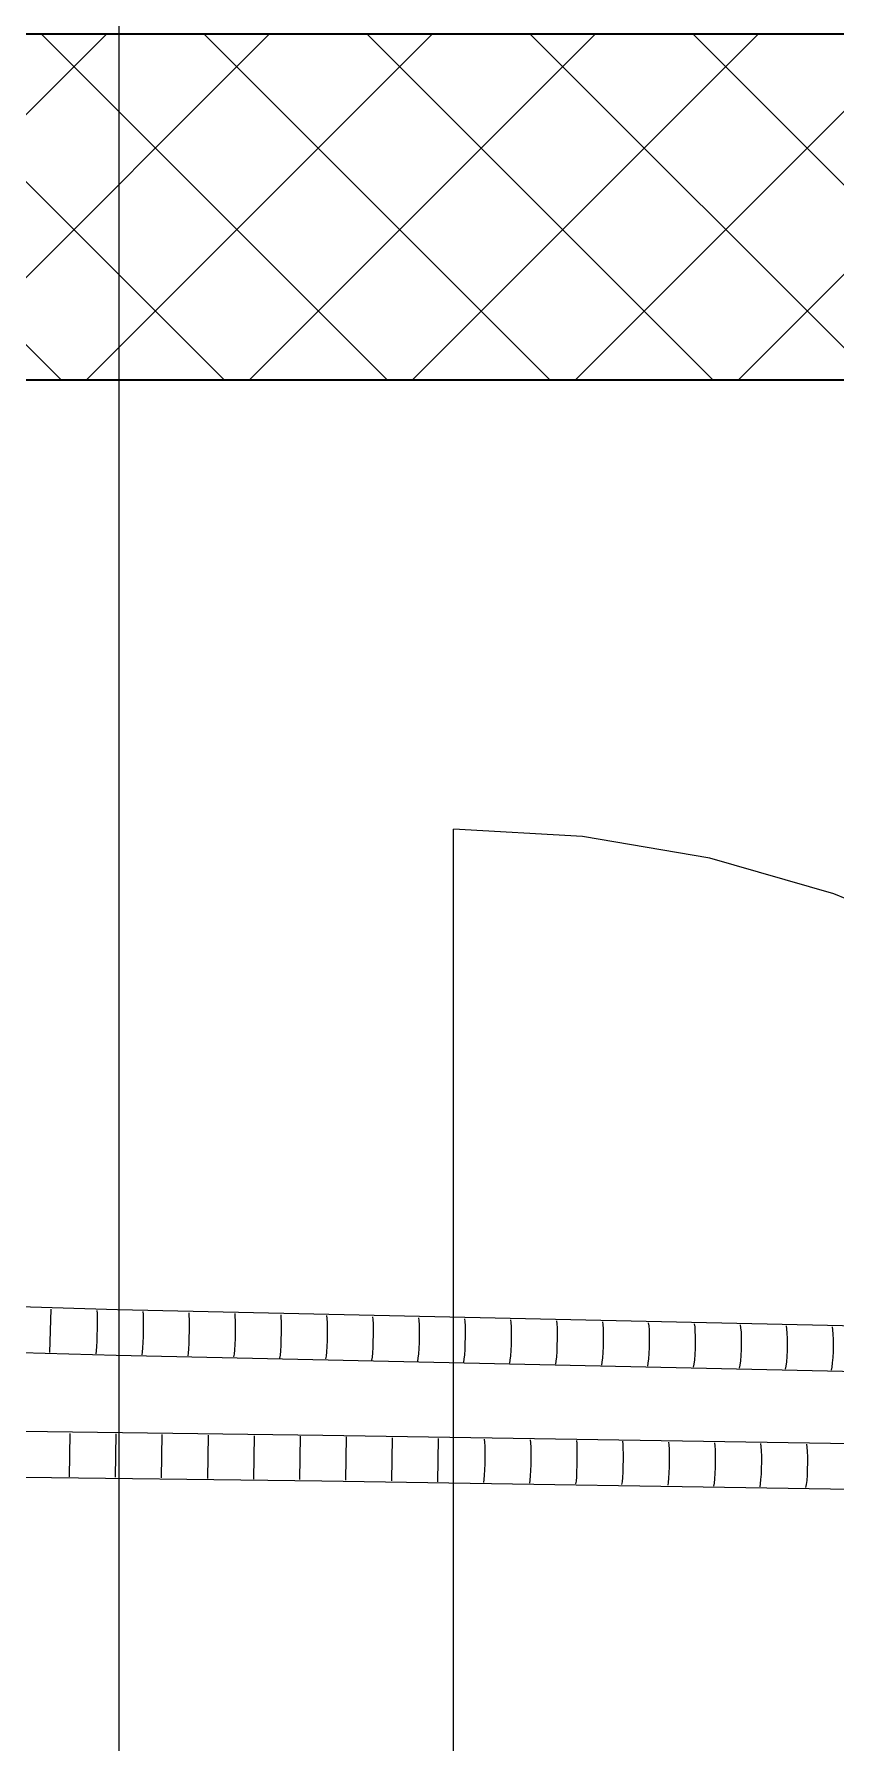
# Model space of a CAD drawing. Extents: x -882 to 613, y -179 to 707.
# Drawn here: x 286.61 to 300.53, y 298.03 to 327.69 of the extents above; entities that cross this region are included whole.
import ezdxf
from ezdxf.lldxf.tags import DXFTag

# ---------------------------------------------------------------- set-up
doc = ezdxf.new("R2010")
doc.units = 0
doc.layers.get('0').update_dxf_attribs({"lineweight": 13})
for name, color, linetype, lineweight in [('A-DOOR-OPNG-OTLN', 7, 'Continuous', 9), ('A-WALL-____-MCUT', 7, 'Continuous', 35), ('A-WALL-____-PATT', 7, 'Continuous', 35), ('S-GRID-____-OTLN', 7, 'Continuous', 5)]:
    doc.layers.add(name, color=color, linetype=linetype, lineweight=lineweight)
doc.layers.add('EL01_WAN_Röhre', color=7, linetype='Continuous', lineweight=13, true_color=0xff6666)
tags = doc.linetypes.add('_Rasterlinie_', pattern=[0.375, 0.2, -0.05, 0.075, -0.05]).pattern_tags.tags
tags[10:11] = [DXFTag(74, 4), DXFTag(75, 0), DXFTag(340, '0'), DXFTag(46, 1.0), DXFTag(50, 0.0), DXFTag(44, 0.0), DXFTag(45, 0.0)]
tags[8:9] = [DXFTag(74, 4), DXFTag(75, 0), DXFTag(340, '0'), DXFTag(46, 1.0), DXFTag(50, 0.0), DXFTag(44, 0.0), DXFTag(45, 0.0)]
tags[6:7] = [DXFTag(74, 4), DXFTag(75, 0), DXFTag(340, '0'), DXFTag(46, 1.0), DXFTag(50, 0.0), DXFTag(44, 0.0), DXFTag(45, 0.0)]
tags[4:5] = [DXFTag(74, 4), DXFTag(75, 0), DXFTag(340, '0'), DXFTag(46, 1.0), DXFTag(50, 0.0), DXFTag(44, 0.0), DXFTag(45, 0.0)]

# ---------------------------------------------------------------- blocks, each defined once
blk = doc.blocks.new('Referenz-A0UJ2IESXE', base_point=(-902.382, -164.149))
at = {"layer": 'A-DOOR-OPNG-OTLN', "color": 0, "linetype": 'Continuous', "ltscale": 0.13}
for p, q in [((293.888, 293.892), (293.888, 313.892)), ((296.127, 313.766), (293.888, 313.892)), ((298.338, 313.391), (296.127, 313.766)), ((300.493, 312.77), (298.338, 313.391)), ((302.565, 311.911), (300.493, 312.77))]:
    blk.add_line(p, q, dxfattribs=at)
at = {"layer": 'A-WALL-____-MCUT', "color": 0, "linetype": 'Continuous', "ltscale": 0.35}
for p, q in [((316.388, 327.692), (249.788, 327.692)), ((160.188, 321.692), (391.796, 321.692))]:
    blk.add_line(p, q, dxfattribs=at)
at = {"layer": 'A-WALL-____-PATT', "color": 0, "linetype": 'Continuous', "lineweight": 9, "ltscale": 0.13}
for p, q in [((287.08, 321.692), (281.08, 327.692)), ((281.865, 321.692), (287.865, 327.692)), ((289.908, 321.692), (283.908, 327.692)), ((284.693, 321.692), (290.693, 327.692)), ((292.737, 321.692), (286.737, 327.692)), ((287.522, 321.692), (293.522, 327.692)), ((295.565, 321.692), (289.565, 327.692)), ((290.35, 321.692), (296.35, 327.692)), ((298.393, 321.692), (292.393, 327.692)), ((293.178, 321.692), (299.178, 327.692)), ((301.222, 321.692), (295.222, 327.692)), ((296.007, 321.692), (302.007, 327.692)), ((304.05, 321.692), (298.05, 327.692)), ((298.835, 321.692), (304.835, 327.692))]:
    blk.add_line(p, q, dxfattribs=at)
at = {"layer": 'S-GRID-____-OTLN', "color": 0, "linetype": '_Rasterlinie_', "ltscale": 0.13}
blk.add_line((288.088, -116.808), (288.088, 660.292), dxfattribs=at)
blk = doc.blocks.new('Flexrohr-A0UJ2IHOXE', base_point=(193.893, 303.879))
at = {"color": 0, "linetype": 'ByBlock', "lineweight": -2, "ltscale": 0.13}
for p, q in [((288.057, 305.55), (272.559, 305.996)), ((286.899, 305.561), (286.879, 304.809)), ((287.709, 305.487), (287.705, 305.538)), ((287.711, 305.413), (287.709, 305.487)), ((303.501, 305.21), (288.057, 305.55)), ((288.508, 305.467), (288.504, 305.518)), ((289.305, 305.45), (289.301, 305.5)), ((288.033, 304.754), (272.532, 305.201)), ((287.707, 305.108), (287.71, 305.216)), ((287.71, 305.216), (287.711, 305.32)), ((287.711, 305.32), (287.711, 305.413)), ((288.507, 305.088), (288.509, 305.196)), ((288.51, 305.393), (288.508, 305.467)), ((288.509, 305.196), (288.511, 305.3)), ((288.511, 305.3), (288.51, 305.393)), ((289.308, 305.375), (289.305, 305.45)), ((289.309, 305.283), (289.308, 305.375)), ((289.308, 305.178), (289.309, 305.283)), ((290.103, 305.432), (290.099, 305.483)), ((290.106, 305.358), (290.103, 305.432)), ((290.107, 305.265), (290.106, 305.358)), ((290.106, 305.161), (290.107, 305.265)), ((290.901, 305.415), (290.897, 305.465)), ((290.904, 305.34), (290.901, 305.415)), ((290.906, 305.247), (290.904, 305.34)), ((290.905, 305.143), (290.906, 305.247)), ((291.699, 305.397), (291.694, 305.448)), ((291.703, 305.323), (291.699, 305.397)), ((291.704, 305.23), (291.703, 305.323)), ((291.703, 305.125), (291.704, 305.23)), ((292.497, 305.379), (292.492, 305.43)), ((292.501, 305.305), (292.497, 305.379)), ((292.502, 305.212), (292.501, 305.305)), ((292.502, 305.108), (292.502, 305.212)), ((293.295, 305.362), (293.29, 305.412)), ((293.299, 305.287), (293.295, 305.362)), ((293.301, 305.195), (293.299, 305.287)), ((293.3, 305.09), (293.301, 305.195)), ((294.093, 305.344), (294.088, 305.395)), ((294.097, 305.27), (294.093, 305.344)), ((294.099, 305.177), (294.097, 305.27)), ((294.891, 305.327), (294.885, 305.377)), ((294.896, 305.252), (294.891, 305.327)), ((294.898, 305.16), (294.896, 305.252)), ((295.689, 305.309), (295.683, 305.36)), ((295.694, 305.235), (295.689, 305.309)), ((295.696, 305.142), (295.694, 305.235)), ((296.487, 305.292), (296.481, 305.342)), ((296.492, 305.217), (296.487, 305.292)), ((296.494, 305.124), (296.492, 305.217)), ((297.285, 305.274), (297.278, 305.325)), ((297.29, 305.2), (297.285, 305.274)), ((297.293, 305.107), (297.29, 305.2)), ((298.083, 305.256), (298.076, 305.307)), ((298.088, 305.182), (298.083, 305.256)), ((298.881, 305.239), (298.874, 305.289)), ((298.887, 305.164), (298.881, 305.239)), ((299.679, 305.221), (299.672, 305.272)), ((299.685, 305.147), (299.679, 305.221)), ((300.477, 305.204), (300.469, 305.254)), ((300.483, 305.129), (300.477, 305.204)), ((287.692, 304.836), (287.698, 304.911)), ((287.698, 304.911), (287.703, 305.003)), ((287.703, 305.003), (287.707, 305.108)), ((288.497, 304.891), (288.503, 304.983)), ((288.503, 304.983), (288.507, 305.088)), ((289.296, 304.873), (289.301, 304.966)), ((289.301, 304.966), (289.305, 305.07)), ((289.305, 305.07), (289.308, 305.178)), ((290.094, 304.855), (290.099, 304.948)), ((290.099, 304.948), (290.104, 305.052)), ((290.104, 305.052), (290.106, 305.161)), ((290.892, 304.838), (290.898, 304.93)), ((290.898, 304.93), (290.902, 305.035)), ((290.902, 305.035), (290.905, 305.143)), ((291.691, 304.82), (291.696, 304.913)), ((291.696, 304.913), (291.701, 305.017)), ((291.701, 305.017), (291.703, 305.125)), ((292.489, 304.803), (292.495, 304.895)), ((292.495, 304.895), (292.499, 305)), ((292.499, 305), (292.502, 305.108)), ((293.293, 304.878), (293.298, 304.982)), ((293.298, 304.982), (293.3, 305.09)), ((294.092, 304.86), (294.096, 304.964)), ((294.096, 304.964), (294.099, 305.073)), ((294.099, 305.073), (294.099, 305.177)), ((294.89, 304.843), (294.895, 304.947)), ((294.895, 304.947), (294.897, 305.055)), ((294.897, 305.055), (294.898, 305.16)), ((295.689, 304.825), (295.693, 304.929)), ((295.693, 304.929), (295.696, 305.038)), ((295.696, 305.038), (295.696, 305.142)), ((296.487, 304.807), (296.492, 304.912)), ((296.492, 304.912), (296.494, 305.02)), ((296.494, 305.02), (296.494, 305.124)), ((297.286, 304.79), (297.29, 304.894)), ((297.29, 304.894), (297.293, 305.002)), ((297.293, 305.002), (297.293, 305.107)), ((298.091, 305.089), (298.088, 305.182)), ((298.089, 304.876), (298.091, 304.985)), ((298.091, 304.985), (298.091, 305.089)), ((298.889, 305.072), (298.887, 305.164)), ((298.887, 304.859), (298.89, 304.967)), ((298.89, 304.967), (298.889, 305.072)), ((299.688, 305.054), (299.685, 305.147)), ((299.686, 304.841), (299.688, 304.95)), ((299.688, 304.95), (299.688, 305.054)), ((300.486, 305.036), (300.483, 305.129)), ((300.484, 304.824), (300.487, 304.932)), ((300.487, 304.932), (300.486, 305.036)), ((287.686, 304.786), (287.692, 304.836)), ((303.476, 304.414), (288.033, 304.754)), ((288.485, 304.766), (288.491, 304.816)), ((288.491, 304.816), (288.497, 304.891)), ((289.283, 304.749), (289.289, 304.799)), ((289.289, 304.799), (289.296, 304.873)), ((290.08, 304.731), (290.087, 304.781)), ((290.087, 304.781), (290.094, 304.855)), ((290.878, 304.713), (290.885, 304.764)), ((290.885, 304.764), (290.892, 304.838)), ((291.676, 304.696), (291.684, 304.746)), ((291.684, 304.746), (291.691, 304.82)), ((292.474, 304.678), (292.482, 304.729)), ((292.482, 304.729), (292.489, 304.803)), ((293.272, 304.661), (293.28, 304.711)), ((293.28, 304.711), (293.287, 304.785)), ((293.287, 304.785), (293.293, 304.878)), ((294.07, 304.643), (294.078, 304.693)), ((294.078, 304.693), (294.086, 304.767)), ((294.086, 304.767), (294.092, 304.86)), ((294.868, 304.626), (294.876, 304.676)), ((294.876, 304.676), (294.884, 304.75)), ((294.884, 304.75), (294.89, 304.843)), ((295.666, 304.608), (295.674, 304.658)), ((295.674, 304.658), (295.682, 304.732)), ((295.682, 304.732), (295.689, 304.825)), ((296.464, 304.59), (296.472, 304.641)), ((296.472, 304.641), (296.481, 304.715)), ((296.481, 304.715), (296.487, 304.807)), ((297.262, 304.573), (297.271, 304.623)), ((297.271, 304.623), (297.279, 304.697)), ((297.279, 304.697), (297.286, 304.79)), ((298.059, 304.555), (298.069, 304.605)), ((298.069, 304.605), (298.077, 304.68)), ((298.077, 304.68), (298.084, 304.772)), ((298.084, 304.772), (298.089, 304.876)), ((298.867, 304.588), (298.876, 304.662)), ((298.876, 304.662), (298.883, 304.755)), ((298.883, 304.755), (298.887, 304.859)), ((299.665, 304.57), (299.674, 304.644)), ((299.674, 304.644), (299.681, 304.737)), ((299.681, 304.737), (299.686, 304.841)), ((300.463, 304.553), (300.472, 304.627)), ((300.472, 304.627), (300.479, 304.719)), ((300.479, 304.719), (300.484, 304.824)), ((298.857, 304.538), (298.867, 304.588)), ((299.655, 304.52), (299.665, 304.57)), ((300.453, 304.502), (300.463, 304.553))]:
    blk.add_line(p, q, dxfattribs=at)
blk = doc.blocks.new('Flexrohr-A0UJ2IJCXE', base_point=(193.882, 301.091))
at = {"color": 0, "linetype": 'ByBlock', "lineweight": -2, "ltscale": 0.13}
for p, q in [((291.621, 303.37), (280.228, 303.512)), ((287.231, 303.404), (287.219, 302.652)), ((288.03, 303.394), (288.019, 302.642)), ((288.83, 303.384), (288.819, 302.632)), ((289.63, 303.374), (289.619, 302.622)), ((290.43, 303.364), (290.419, 302.612)), ((291.23, 303.354), (291.219, 302.602)), ((303.006, 303.19), (291.621, 303.37)), ((292.029, 303.343), (292.018, 302.591)), ((292.827, 303.33), (292.816, 302.579)), ((293.626, 303.318), (293.614, 302.566)), ((294.436, 303.255), (294.431, 303.305)), ((294.439, 303.18), (294.436, 303.255)), ((294.44, 303.087), (294.439, 303.18)), ((295.235, 303.242), (295.23, 303.292)), ((295.238, 303.168), (295.235, 303.242)), ((295.24, 303.075), (295.238, 303.168)), ((296.035, 303.229), (296.029, 303.28)), ((296.038, 303.155), (296.035, 303.229)), ((296.04, 303.062), (296.038, 303.155)), ((296.834, 303.217), (296.828, 303.267)), ((296.838, 303.142), (296.834, 303.217)), ((296.84, 303.05), (296.838, 303.142)), ((297.633, 303.204), (297.628, 303.255)), ((297.638, 303.13), (297.633, 303.204)), ((297.64, 303.037), (297.638, 303.13)), ((298.433, 303.191), (298.427, 303.242)), ((298.438, 303.117), (298.433, 303.191)), ((298.44, 303.024), (298.438, 303.117)), ((299.232, 303.179), (299.226, 303.229)), ((299.237, 303.104), (299.232, 303.179)), ((300.032, 303.166), (300.025, 303.217)), ((300.037, 303.092), (300.032, 303.166)), ((294.435, 302.77), (294.438, 302.875)), ((294.438, 302.875), (294.44, 302.983)), ((294.44, 302.983), (294.44, 303.087)), ((295.235, 302.758), (295.238, 302.862)), ((295.238, 302.862), (295.24, 302.97)), ((295.24, 302.97), (295.24, 303.075)), ((296.034, 302.745), (296.038, 302.849)), ((296.038, 302.849), (296.04, 302.958)), ((296.04, 302.958), (296.04, 303.062)), ((296.834, 302.732), (296.838, 302.837)), ((296.838, 302.837), (296.84, 302.945)), ((296.84, 302.945), (296.84, 303.05)), ((297.634, 302.72), (297.638, 302.824)), ((297.638, 302.824), (297.64, 302.932)), ((297.64, 302.932), (297.64, 303.037)), ((298.438, 302.811), (298.44, 302.92)), ((298.44, 302.92), (298.44, 303.024)), ((299.24, 303.012), (299.237, 303.104)), ((299.238, 302.799), (299.24, 302.907)), ((299.24, 302.907), (299.24, 303.012)), ((300.04, 302.999), (300.037, 303.092)), ((300.038, 302.786), (300.04, 302.894)), ((300.04, 302.894), (300.04, 302.999)), ((291.605, 302.577), (280.217, 302.719)), ((302.977, 302.398), (291.605, 302.577)), ((294.419, 302.553), (294.425, 302.604)), ((294.425, 302.604), (294.43, 302.678)), ((294.43, 302.678), (294.435, 302.77)), ((295.218, 302.541), (295.224, 302.591)), ((295.224, 302.591), (295.23, 302.665)), ((295.23, 302.665), (295.235, 302.758)), ((296.016, 302.528), (296.023, 302.578)), ((296.023, 302.578), (296.029, 302.652)), ((296.029, 302.652), (296.034, 302.745)), ((296.815, 302.515), (296.822, 302.566)), ((296.822, 302.566), (296.829, 302.64)), ((296.829, 302.64), (296.834, 302.732)), ((297.614, 302.503), (297.621, 302.553)), ((297.621, 302.553), (297.628, 302.627)), ((297.628, 302.627), (297.634, 302.72)), ((298.412, 302.49), (298.42, 302.54)), ((298.42, 302.54), (298.428, 302.615)), ((298.428, 302.615), (298.434, 302.707)), ((298.434, 302.707), (298.438, 302.811)), ((299.211, 302.477), (299.219, 302.528)), ((299.219, 302.528), (299.227, 302.602)), ((299.227, 302.602), (299.234, 302.694)), ((299.234, 302.694), (299.238, 302.799)), ((300.019, 302.515), (300.027, 302.589)), ((300.027, 302.589), (300.034, 302.682)), ((300.034, 302.682), (300.038, 302.786)), ((300.009, 302.465), (300.019, 302.515))]:
    blk.add_line(p, q, dxfattribs=at)

msp = doc.modelspace()

# ---------------------------------------------------------------- block references
at = {"color": 9, "lineweight": 25, "ltscale": 0.25, "true_color": 0xc0c0c0}
msp.add_blockref('Referenz-A0UJ2IESXE', (-902.382, -164.149), dxfattribs=at)
at = {"layer": 'EL01_WAN_Röhre', "color": 24, "ltscale": 0.13, "true_color": 0x993300}
for name, p in [('Flexrohr-A0UJ2IHOXE', (193.893, 303.879)), ('Flexrohr-A0UJ2IJCXE', (193.882, 301.091))]:
    msp.add_blockref(name, p, dxfattribs=at)

doc.saveas('drawing.dxf')
